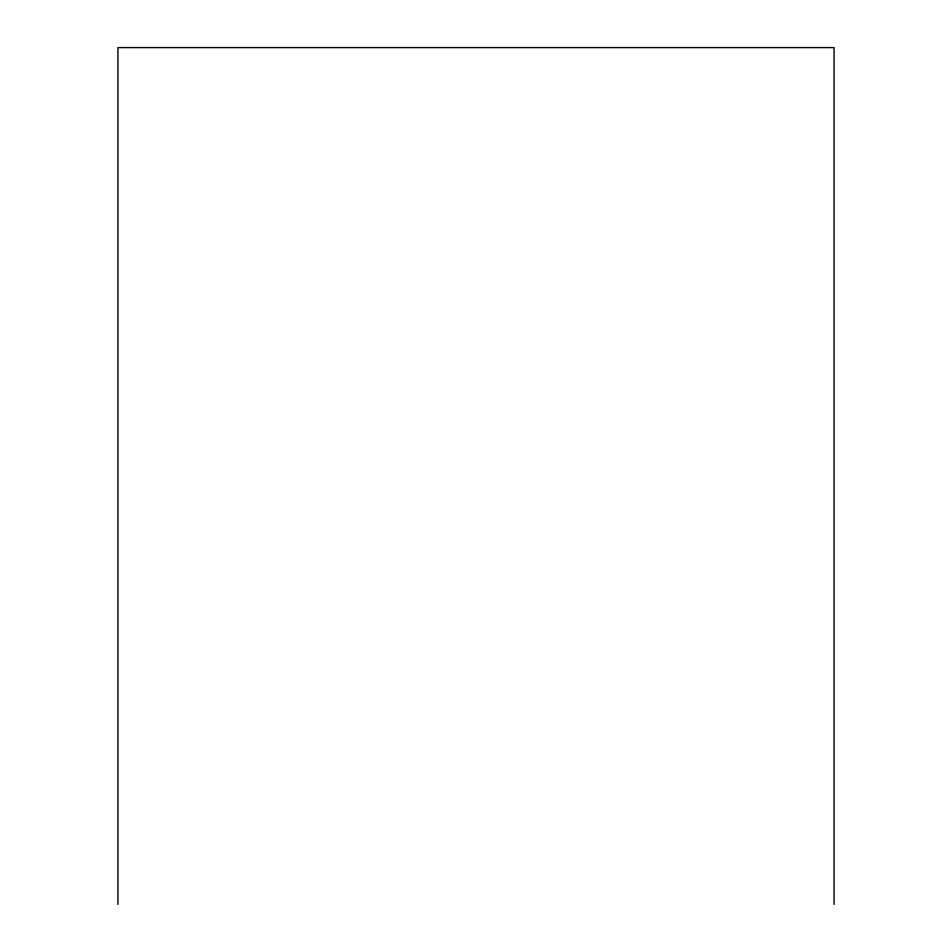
<?xml version="1.0" encoding="UTF-8"?>
<svg xmlns="http://www.w3.org/2000/svg" width="952" height="952" viewBox="0 0 952 952"><rect width="100%" height="100%" fill="white"/><g stroke="black" fill="none" stroke-linecap="round" stroke-linejoin="round"><path stroke-width="1.43" d="M834.047 904.4L834.047 47.6L117.953 47.6L117.953 904.4"/></g></svg>
